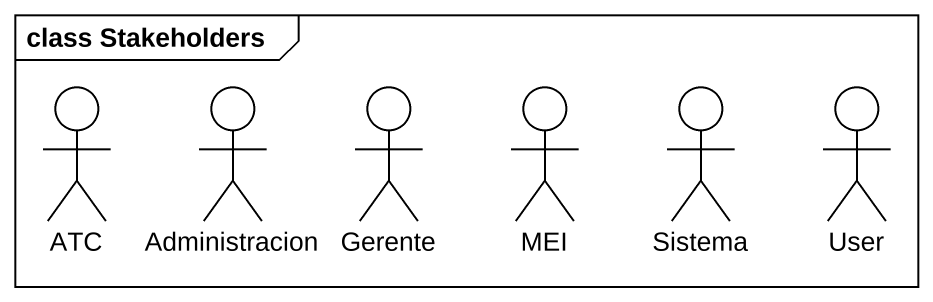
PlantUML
@startuml
mainframe class Stakeholders
actor ATC
actor Administracion
actor Gerente
actor MEI
actor Sistema
actor User
@enduml
